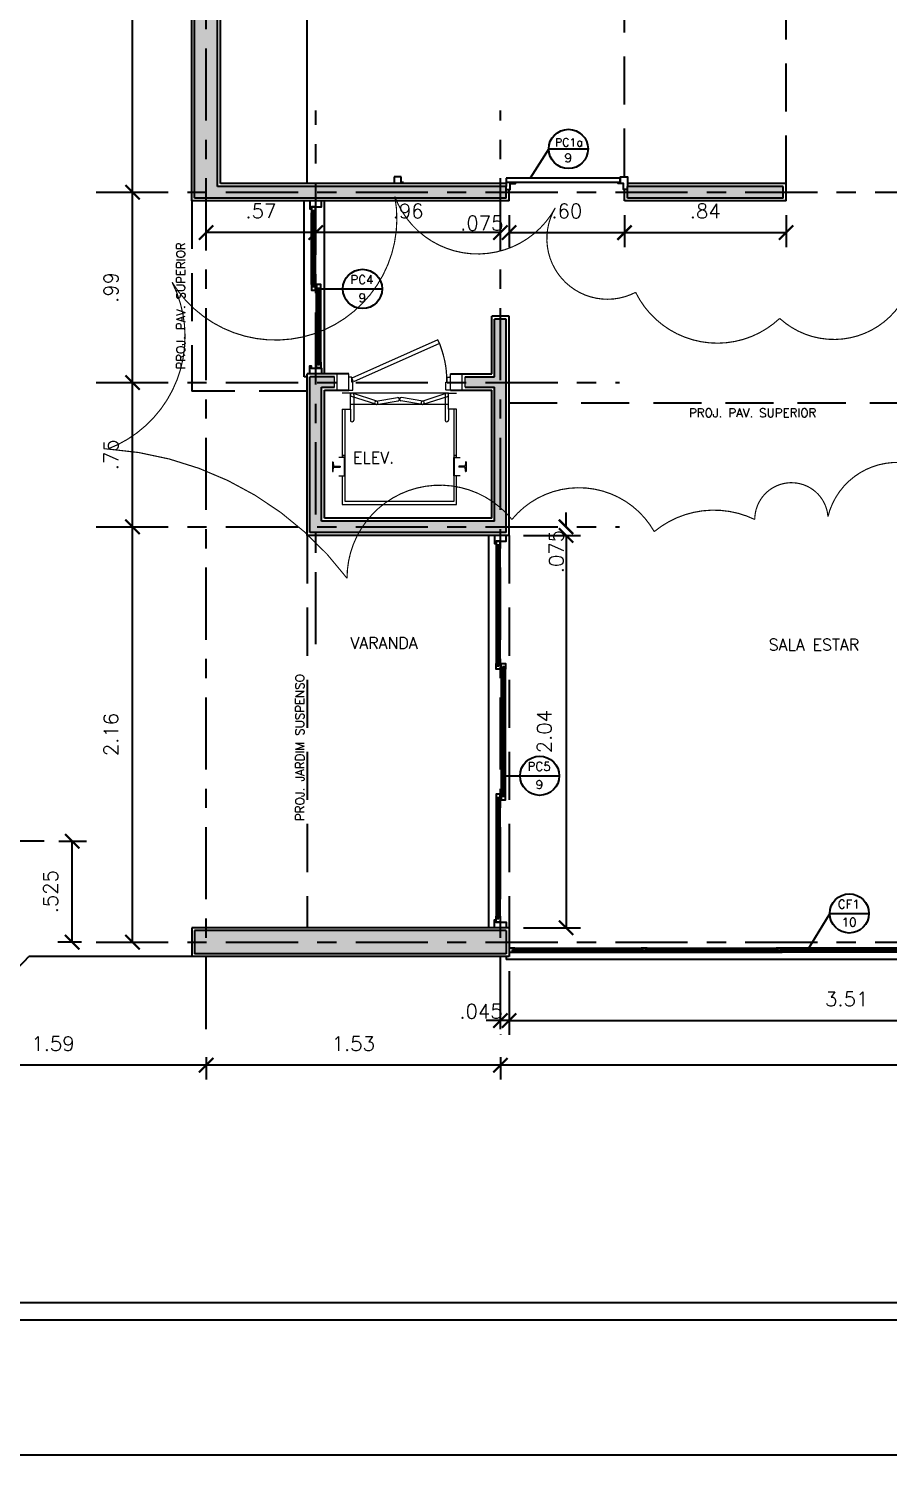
# Model space of a CAD drawing. Header units: millimetres. Extents: x 128 to 761, y 122 to 191.
# Drawn here: x 134.34 to 138.81, y 124.14 to 131.63 of the extents above; entities that cross this region are included whole.
import ezdxf

# ---------------------------------------------------------------- set-up
doc = ezdxf.new("R2010")
doc.units = ezdxf.units.MM
doc.linetypes.add('CENTER', pattern=[0.6, 0.375, -0.075, 0.075, -0.075])
doc.linetypes.add('HIDDEN', pattern=[0.375, 0.25, -0.125])
for name, color, linetype in [('ALV', 5, 'Continuous'), ('CAIX', 2, 'Continuous'), ('CAIXN', 7, 'Continuous'), ('COTAS', 1, 'Continuous'), ('EIXOS', 141, 'CENTER'), ('ELEV', 7, 'Continuous'), ('LPROJ', 7, 'HIDDEN'), ('LVISTA02', 1, 'Continuous'), ('NOTAS', 2, 'Continuous'), ('REVEST', 2, 'Continuous'), ('SOLID', 8, 'Continuous'), ('TEXT', 3, 'Continuous')]:
    doc.layers.add(name, color=color, linetype=linetype)
doc.styles.add('60-50', font='romans.shx', dxfattribs={"height": 0.075})
doc.styles.add('80-50', font='romans.shx', dxfattribs={"height": 0.1})
doc.dimstyles.new('50', dxfattribs={"dimtxt": 0.1, "dimasz": 2.5, "dimexe": 1.25, "dimexo": 0.625, "dimgap": 0.075, "dimtad": 1, "dimzin": 0, "dimdsep": 46, "dimtxsty": '60-50', "dimcen": 2.5, "dimclrt": 3, "dimadec": 0, "dimazin": 0, "dimtfac": 1, "dimtmove": 0, "dimatfit": 3, "dimfxl": 1, "dimarcsym": 0})

# ---------------------------------------------------------------- blocks, each defined once
blk = doc.blocks.new('*D2')
at = {"layer": 'COTAS', "color": 0, "lineweight": -2}
blk.add_arc((150.1285, 124.9121), 0.5033, 98.54672, 171.45328, dxfattribs=at)
at = {"layer": 'COTAS', "color": 0}
for points in [[(150.0528, 125.4222), (150.0546, 125.3973), (150.1285, 125.4154)], [(149.6433, 124.986), (149.6184, 124.9878), (149.6252, 124.9121)]]:
    blk.add_solid(points, dxfattribs=at)
at = {"layer": 'DEFPOINTS', "color": 0}
for p in [(150.1285, 130.8221), (149.8769, 125.3479), (150.1285, 125.0021), (131.1685, 124.9121), (150.1285, 124.9121)]:
    blk.add_point(p, dxfattribs=at)
at = {"layer": 'COTAS', "color": 3, "insert": (149.6931, 125.3475), "char_height": 0.075, "attachment_point": 5, "rotation": 45, "style": '60-50'}
blk.add_mtext('90.00°', dxfattribs=at)
blk = doc.blocks.new('_ARCHTICK')
at = {"color": 0, "linetype": 'ByBlock', "const_width": 0.15}
blk.add_lwpolyline([(-0.5, -0.5), (0.5, 0.5)], dxfattribs=at)
blk = doc.blocks.new('*D5')
at = {"layer": 'COTAS', "color": 0, "lineweight": -2}
for p, q in [((136.7935, 126.2793), (136.7935, 126.1624)), ((141.4735, 126.2374), (136.7935, 126.2374))]:
    blk.add_line(p, q, dxfattribs=at)
at = {"layer": 'DEFPOINTS', "color": 0}
for p in [(136.7935, 126.5293), (136.7935, 126.2374), (141.4735, 126.1419)]:
    blk.add_point(p, dxfattribs=at)
at = {"layer": 'COTAS', "color": 0, "lineweight": -2, "xscale": 0.075, "yscale": 0.075, "zscale": 0.075, "rotation": 180}
blk.add_blockref('_ARCHTICK', (136.7935, 126.2374), dxfattribs=at)
at = {"layer": 'COTAS', "color": 0, "lineweight": -2, "xscale": 0.075, "yscale": 0.075, "zscale": 0.075}
blk.add_blockref('_ARCHTICK', (141.4735, 126.2374), dxfattribs=at)
at = {"layer": 'COTAS', "color": 3, "insert": (139.1335, 126.3499), "char_height": 0.075, "attachment_point": 5, "style": '60-50'}
blk.add_mtext('4.68', dxfattribs=at)
blk = doc.blocks.new('*D6')
at = {"layer": 'COTAS', "color": 0, "lineweight": -2}
for p, q in [((135.2635, 126.2793), (135.2635, 126.1624)), ((136.7935, 126.2374), (135.2635, 126.2374))]:
    blk.add_line(p, q, dxfattribs=at)
at = {"layer": 'DEFPOINTS', "color": 0}
for p in [(135.2635, 126.5293), (136.7935, 126.5293), (135.2635, 126.2374)]:
    blk.add_point(p, dxfattribs=at)
at = {"layer": 'COTAS', "color": 0, "lineweight": -2, "xscale": 0.075, "yscale": 0.075, "zscale": 0.075, "rotation": 180}
blk.add_blockref('_ARCHTICK', (135.2635, 126.2374), dxfattribs=at)
at = {"layer": 'COTAS', "color": 0, "lineweight": -2, "xscale": 0.075, "yscale": 0.075, "zscale": 0.075}
blk.add_blockref('_ARCHTICK', (136.7935, 126.2374), dxfattribs=at)
at = {"layer": 'COTAS', "color": 3, "insert": (136.0285, 126.3499), "char_height": 0.075, "attachment_point": 5, "style": '60-50'}
blk.add_mtext('1.53', dxfattribs=at)
blk = doc.blocks.new('*D7')
at = {"layer": 'COTAS', "color": 0, "lineweight": -2}
for p, q in [((133.671, 126.2793), (133.671, 126.1624)), ((135.2635, 126.2374), (133.671, 126.2374))]:
    blk.add_line(p, q, dxfattribs=at)
at = {"layer": 'DEFPOINTS', "color": 0}
for p in [(133.671, 126.5293), (135.2635, 126.5293), (133.671, 126.2374)]:
    blk.add_point(p, dxfattribs=at)
at = {"layer": 'COTAS', "color": 0, "lineweight": -2, "xscale": 0.075, "yscale": 0.075, "zscale": 0.075, "rotation": 180}
blk.add_blockref('_ARCHTICK', (133.671, 126.2374), dxfattribs=at)
at = {"layer": 'COTAS', "color": 0, "lineweight": -2, "xscale": 0.075, "yscale": 0.075, "zscale": 0.075}
blk.add_blockref('_ARCHTICK', (135.2635, 126.2374), dxfattribs=at)
at = {"layer": 'COTAS', "color": 3, "insert": (134.4672, 126.3499), "char_height": 0.075, "attachment_point": 5, "style": '60-50'}
blk.add_mtext('1.59', dxfattribs=at)
blk = doc.blocks.new('*D10')
at = {"layer": 'COTAS', "color": 0, "lineweight": -2}
for p, q in [((129.0085, 124.3993), (129.0085, 124.1365)), ((150.1285, 124.3993), (150.1285, 124.1365)), ((129.0085, 124.2115), (150.1285, 124.2115))]:
    blk.add_line(p, q, dxfattribs=at)
at = {"layer": 'DEFPOINTS', "color": 0}
for p in [(129.0085, 124.4743), (150.1285, 124.4743), (150.1285, 124.2115)]:
    blk.add_point(p, dxfattribs=at)
at = {"layer": 'COTAS', "color": 0, "lineweight": -2, "xscale": 0.075, "yscale": 0.075, "zscale": 0.075, "rotation": 180}
blk.add_blockref('_ARCHTICK', (129.0085, 124.2115), dxfattribs=at)
at = {"layer": 'COTAS', "color": 0, "lineweight": -2, "xscale": 0.075, "yscale": 0.075, "zscale": 0.075}
blk.add_blockref('_ARCHTICK', (150.1285, 124.2115), dxfattribs=at)
at = {"layer": 'COTAS', "color": 3, "insert": (139.5685, 124.324), "char_height": 0.075, "attachment_point": 5, "style": '60-50'}
blk.add_mtext('21.12', dxfattribs=at)
blk = doc.blocks.new('*D46')
at = {"layer": 'COTAS', "color": 0, "lineweight": -2}
for p, q in [((134.7662, 129.0371), (134.9561, 129.0371)), ((134.8811, 126.8771), (134.8811, 129.0371)), ((134.7662, 126.8771), (134.9561, 126.8771))]:
    blk.add_line(p, q, dxfattribs=at)
at = {"layer": 'DEFPOINTS', "color": 0}
for p in [(134.6912, 129.0371), (134.8811, 129.0371), (134.6912, 126.8771)]:
    blk.add_point(p, dxfattribs=at)
at = {"layer": 'COTAS', "color": 0, "lineweight": -2, "xscale": 0.075, "yscale": 0.075, "zscale": 0.075}
for p, rotation in [((134.8811, 129.0371), 90), ((134.8811, 126.8771), 270)]:
    blk.add_blockref('_ARCHTICK', p, dxfattribs=dict(at, rotation=rotation))
at = {"layer": 'COTAS', "color": 3, "insert": (134.7686, 127.9571), "char_height": 0.075, "attachment_point": 5, "rotation": 90, "style": '60-50'}
blk.add_mtext('2.16', dxfattribs=at)
blk = doc.blocks.new('*D47')
at = {"layer": 'COTAS', "color": 0, "lineweight": -2}
for p, q in [((134.7662, 129.7871), (134.9561, 129.7871)), ((134.8811, 129.0371), (134.8811, 129.7871))]:
    blk.add_line(p, q, dxfattribs=at)
at = {"layer": 'DEFPOINTS', "color": 0}
for p in [(134.6912, 129.7871), (134.8811, 129.7871), (134.6912, 129.0371)]:
    blk.add_point(p, dxfattribs=at)
at = {"layer": 'COTAS', "color": 0, "lineweight": -2, "xscale": 0.075, "yscale": 0.075, "zscale": 0.075}
for p, rotation in [((134.8811, 129.7871), 90), ((134.8811, 129.0371), 270)]:
    blk.add_blockref('_ARCHTICK', p, dxfattribs=dict(at, rotation=rotation))
at = {"layer": 'COTAS', "color": 3, "insert": (134.7686, 129.4121), "char_height": 0.075, "attachment_point": 5, "rotation": 90, "style": '60-50'}
blk.add_mtext('.75', dxfattribs=at)
blk = doc.blocks.new('*D48')
at = {"layer": 'COTAS', "color": 0, "lineweight": -2}
for p, q in [((134.7662, 130.7771), (134.9561, 130.7771)), ((134.8811, 129.7871), (134.8811, 130.7771))]:
    blk.add_line(p, q, dxfattribs=at)
at = {"layer": 'DEFPOINTS', "color": 0}
for p in [(134.6912, 130.7771), (134.8811, 130.7771), (134.6912, 129.7871)]:
    blk.add_point(p, dxfattribs=at)
at = {"layer": 'COTAS', "color": 0, "lineweight": -2, "xscale": 0.075, "yscale": 0.075, "zscale": 0.075}
for p, rotation in [((134.8811, 130.7771), 90), ((134.8811, 129.7871), 270)]:
    blk.add_blockref('_ARCHTICK', p, dxfattribs=dict(at, rotation=rotation))
at = {"layer": 'COTAS', "color": 3, "insert": (134.7686, 130.2821), "char_height": 0.075, "attachment_point": 5, "rotation": 90, "style": '60-50'}
blk.add_mtext('.99', dxfattribs=at)
blk = doc.blocks.new('*D49')
at = {"layer": 'COTAS', "color": 0, "lineweight": -2}
for p, q in [((134.7662, 133.1771), (134.9561, 133.1771)), ((134.8811, 130.7771), (134.8811, 133.1771))]:
    blk.add_line(p, q, dxfattribs=at)
at = {"layer": 'DEFPOINTS', "color": 0}
for p in [(134.6912, 133.1771), (134.8811, 133.1771), (134.6912, 130.7771)]:
    blk.add_point(p, dxfattribs=at)
at = {"layer": 'COTAS', "color": 0, "lineweight": -2, "xscale": 0.075, "yscale": 0.075, "zscale": 0.075}
for p, rotation in [((134.8811, 133.1771), 90), ((134.8811, 130.7771), 270)]:
    blk.add_blockref('_ARCHTICK', p, dxfattribs=dict(at, rotation=rotation))
at = {"layer": 'COTAS', "color": 3, "insert": (134.7686, 131.9771), "char_height": 0.075, "attachment_point": 5, "rotation": 90, "style": '60-50'}
blk.add_mtext('2.40', dxfattribs=at)
blk = doc.blocks.new('*D51')
at = {"layer": 'COTAS', "color": 0, "lineweight": -2}
for p, q in [((134.497, 127.4021), (134.6424, 127.4021)), ((134.5674, 126.8771), (134.5674, 127.4021)), ((134.6162, 126.8771), (134.4924, 126.8771))]:
    blk.add_line(p, q, dxfattribs=at)
at = {"layer": 'DEFPOINTS', "color": 0}
for p in [(134.422, 127.4021), (134.5674, 127.4021), (134.6912, 126.8771)]:
    blk.add_point(p, dxfattribs=at)
at = {"layer": 'COTAS', "color": 0, "lineweight": -2, "xscale": 0.075, "yscale": 0.075, "zscale": 0.075}
for p, rotation in [((134.5674, 127.4021), 90), ((134.5674, 126.8771), 270)]:
    blk.add_blockref('_ARCHTICK', p, dxfattribs=dict(at, rotation=rotation))
at = {"layer": 'COTAS', "color": 3, "insert": (134.4549, 127.1396), "char_height": 0.075, "attachment_point": 5, "rotation": 90, "style": '60-50'}
blk.add_mtext('.525', dxfattribs=at)
blk = doc.blocks.new('*D106')
at = {"layer": 'COTAS', "color": 0, "lineweight": -2}
for p, q in [((136.8385, 130.6571), (136.8385, 130.492)), ((136.7935, 130.567), (136.7185, 130.567)), ((136.8385, 130.567), (136.9135, 130.567))]:
    blk.add_line(p, q, dxfattribs=at)
at = {"layer": 'DEFPOINTS', "color": 0}
for p in [(136.7935, 130.7321), (136.8385, 130.7321), (136.8385, 130.567)]:
    blk.add_point(p, dxfattribs=at)
at = {"layer": 'COTAS', "color": 0, "lineweight": -2, "xscale": 0.075, "yscale": 0.075, "zscale": 0.075}
blk.add_blockref('_ARCHTICK', (136.7935, 130.567), dxfattribs=at)
at = {"layer": 'COTAS', "color": 0, "lineweight": -2, "xscale": 0.075, "yscale": 0.075, "zscale": 0.075, "rotation": 180}
blk.add_blockref('_ARCHTICK', (136.8385, 130.567), dxfattribs=at)
at = {"layer": 'COTAS', "color": 3, "insert": (136.6969, 130.6164), "char_height": 0.075, "attachment_point": 5, "style": '60-50'}
blk.add_mtext('.075', dxfattribs=at)
blk = doc.blocks.new('*D107')
at = {"layer": 'COTAS', "color": 0, "lineweight": -2}
for p, q in [((137.4385, 130.6571), (137.4385, 130.492)), ((136.8385, 130.567), (137.4385, 130.567))]:
    blk.add_line(p, q, dxfattribs=at)
at = {"layer": 'DEFPOINTS', "color": 0}
for p in [(136.8385, 130.7321), (137.4385, 130.7321), (137.4385, 130.567)]:
    blk.add_point(p, dxfattribs=at)
at = {"layer": 'COTAS', "color": 0, "lineweight": -2, "xscale": 0.075, "yscale": 0.075, "zscale": 0.075, "rotation": 180}
blk.add_blockref('_ARCHTICK', (136.8385, 130.567), dxfattribs=at)
at = {"layer": 'COTAS', "color": 0, "lineweight": -2, "xscale": 0.075, "yscale": 0.075, "zscale": 0.075}
blk.add_blockref('_ARCHTICK', (137.4385, 130.567), dxfattribs=at)
at = {"layer": 'COTAS', "color": 3, "insert": (137.1385, 130.6795), "char_height": 0.075, "attachment_point": 5, "style": '60-50'}
blk.add_mtext('.60', dxfattribs=at)
blk = doc.blocks.new('*D108')
at = {"layer": 'COTAS', "color": 0, "lineweight": -2}
for p, q in [((138.2785, 130.6571), (138.2785, 130.492)), ((137.4385, 130.567), (138.2785, 130.567))]:
    blk.add_line(p, q, dxfattribs=at)
at = {"layer": 'DEFPOINTS', "color": 0}
for p in [(137.4385, 130.7321), (138.2785, 130.7321), (138.2785, 130.567)]:
    blk.add_point(p, dxfattribs=at)
at = {"layer": 'COTAS', "color": 0, "lineweight": -2, "xscale": 0.075, "yscale": 0.075, "zscale": 0.075, "rotation": 180}
blk.add_blockref('_ARCHTICK', (137.4385, 130.567), dxfattribs=at)
at = {"layer": 'COTAS', "color": 0, "lineweight": -2, "xscale": 0.075, "yscale": 0.075, "zscale": 0.075}
blk.add_blockref('_ARCHTICK', (138.2785, 130.567), dxfattribs=at)
at = {"layer": 'COTAS', "color": 3, "insert": (137.8585, 130.6795), "char_height": 0.075, "attachment_point": 5, "style": '60-50'}
blk.add_mtext('.84', dxfattribs=at)
blk = doc.blocks.new('*D109')
at = {"layer": 'COTAS', "color": 0, "lineweight": -2}
blk.add_line((136.7935, 130.567), (135.8335, 130.567), dxfattribs=at)
at = {"layer": 'DEFPOINTS', "color": 0}
for p in [(135.8335, 130.567), (135.8335, 130.567), (136.7935, 130.567)]:
    blk.add_point(p, dxfattribs=at)
at = {"layer": 'COTAS', "color": 0, "lineweight": -2, "xscale": 0.075, "yscale": 0.075, "zscale": 0.075, "rotation": 180}
blk.add_blockref('_ARCHTICK', (135.8335, 130.567), dxfattribs=at)
at = {"layer": 'COTAS', "color": 0, "lineweight": -2, "xscale": 0.075, "yscale": 0.075, "zscale": 0.075}
blk.add_blockref('_ARCHTICK', (136.7935, 130.567), dxfattribs=at)
at = {"layer": 'COTAS', "color": 3, "insert": (136.3135, 130.6795), "char_height": 0.075, "attachment_point": 5, "style": '60-50'}
blk.add_mtext('.96', dxfattribs=at)
blk = doc.blocks.new('*D110')
at = {"layer": 'COTAS', "color": 0, "lineweight": -2}
blk.add_line((135.8335, 130.567), (135.2635, 130.567), dxfattribs=at)
at = {"layer": 'DEFPOINTS', "color": 0}
for p in [(135.2635, 130.567), (135.2635, 130.567), (135.8335, 130.567)]:
    blk.add_point(p, dxfattribs=at)
at = {"layer": 'COTAS', "color": 0, "lineweight": -2, "xscale": 0.075, "yscale": 0.075, "zscale": 0.075, "rotation": 180}
blk.add_blockref('_ARCHTICK', (135.2635, 130.567), dxfattribs=at)
at = {"layer": 'COTAS', "color": 0, "lineweight": -2, "xscale": 0.075, "yscale": 0.075, "zscale": 0.075}
blk.add_blockref('_ARCHTICK', (135.8335, 130.567), dxfattribs=at)
at = {"layer": 'COTAS', "color": 3, "insert": (135.5485, 130.6795), "char_height": 0.075, "attachment_point": 5, "style": '60-50'}
blk.add_mtext('.57', dxfattribs=at)
blk = doc.blocks.new('*D111')
at = {"layer": 'COTAS', "color": 0, "lineweight": -2}
for p, q in [((137.1345, 129.0371), (137.1345, 129.1121)), ((136.9135, 128.9921), (137.2095, 128.9921)), ((137.1345, 128.9921), (137.1345, 128.9171))]:
    blk.add_line(p, q, dxfattribs=at)
at = {"layer": 'DEFPOINTS', "color": 0}
for p in [(136.8385, 128.9921), (137.1345, 128.9921), (137.4132, 129.0371)]:
    blk.add_point(p, dxfattribs=at)
at = {"layer": 'COTAS', "color": 0, "lineweight": -2, "xscale": 0.075, "yscale": 0.075, "zscale": 0.075}
for p, rotation in [((137.1345, 129.0371), 270), ((137.1345, 128.9921), 90)]:
    blk.add_blockref('_ARCHTICK', p, dxfattribs=dict(at, rotation=rotation))
at = {"layer": 'COTAS', "color": 3, "insert": (137.0839, 128.9084), "char_height": 0.075, "attachment_point": 5, "rotation": 90, "style": '60-50'}
blk.add_mtext('.075', dxfattribs=at)
blk = doc.blocks.new('*D112')
at = {"layer": 'COTAS', "color": 0, "lineweight": -2}
for p, q in [((137.1345, 128.9921), (137.1345, 126.9521)), ((136.9135, 126.9521), (137.2095, 126.9521))]:
    blk.add_line(p, q, dxfattribs=at)
at = {"layer": 'DEFPOINTS', "color": 0}
for p in [(136.8385, 128.9921), (136.8385, 126.9521), (137.1345, 126.9521)]:
    blk.add_point(p, dxfattribs=at)
at = {"layer": 'COTAS', "color": 0, "lineweight": -2, "xscale": 0.075, "yscale": 0.075, "zscale": 0.075}
for p, rotation in [((137.1345, 128.9921), 90), ((137.1345, 126.9521), 270)]:
    blk.add_blockref('_ARCHTICK', p, dxfattribs=dict(at, rotation=rotation))
at = {"layer": 'COTAS', "color": 3, "insert": (137.022, 127.9721), "char_height": 0.075, "attachment_point": 5, "rotation": 90, "style": '60-50'}
blk.add_mtext('2.04', dxfattribs=at)
blk = doc.blocks.new('*D113')
at = {"layer": 'COTAS', "color": 0, "lineweight": -2}
for p, q in [((140.3485, 126.7121), (140.3485, 126.3946)), ((136.8385, 126.4696), (140.3485, 126.4696))]:
    blk.add_line(p, q, dxfattribs=at)
at = {"layer": 'DEFPOINTS', "color": 0}
for p in [(136.8385, 126.8021), (140.3485, 126.7871), (140.3485, 126.4696)]:
    blk.add_point(p, dxfattribs=at)
at = {"layer": 'COTAS', "color": 0, "lineweight": -2, "xscale": 0.075, "yscale": 0.075, "zscale": 0.075, "rotation": 180}
blk.add_blockref('_ARCHTICK', (136.8385, 126.4696), dxfattribs=at)
at = {"layer": 'COTAS', "color": 0, "lineweight": -2, "xscale": 0.075, "yscale": 0.075, "zscale": 0.075}
blk.add_blockref('_ARCHTICK', (140.3485, 126.4696), dxfattribs=at)
at = {"layer": 'COTAS', "color": 3, "insert": (138.5935, 126.5821), "char_height": 0.075, "attachment_point": 5, "style": '60-50'}
blk.add_mtext('3.51', dxfattribs=at)
blk = doc.blocks.new('*D145')
at = {"layer": 'COTAS', "color": 0, "lineweight": -2}
for p, q in [((136.8385, 126.7271), (136.8385, 126.3946)), ((136.7935, 126.4696), (136.7185, 126.4696)), ((136.8385, 126.4696), (136.7935, 126.4696)), ((136.8385, 126.4696), (136.9135, 126.4696)), ((136.7935, 126.3968), (136.7935, 126.3946))]:
    blk.add_line(p, q, dxfattribs=at)
at = {"layer": 'DEFPOINTS', "color": 0}
for p in [(136.8385, 126.8021), (136.7935, 126.4718), (136.7935, 126.4696)]:
    blk.add_point(p, dxfattribs=at)
at = {"layer": 'COTAS', "color": 0, "lineweight": -2, "xscale": 0.075, "yscale": 0.075, "zscale": 0.075}
blk.add_blockref('_ARCHTICK', (136.7935, 126.4696), dxfattribs=at)
at = {"layer": 'COTAS', "color": 0, "lineweight": -2, "xscale": 0.075, "yscale": 0.075, "zscale": 0.075, "rotation": 180}
blk.add_blockref('_ARCHTICK', (136.8385, 126.4696), dxfattribs=at)
at = {"layer": 'COTAS', "color": 3, "insert": (136.6922, 126.5177), "char_height": 0.075, "attachment_point": 5, "style": '60-50'}
blk.add_mtext('.045', dxfattribs=at)

msp = doc.modelspace()

# ---------------------------------------------------------------- hatches: boundary and pattern name
at = {"layer": 'SOLID'}
h = msp.add_hatch(color=256, dxfattribs=at)
h.paths.add_polyline_path([(135.3235, 130.8071), (135.3235, 133.1471), (136.8235, 133.1471), (136.8235, 133.2071), (135.2035, 133.2071), (135.2035, 130.7471), (136.8235, 130.7471), (136.8235, 130.8071)])
h.paths.add_polyline_path([(138.2635, 130.7471), (138.2635, 130.8071), (137.4535, 130.8071), (137.4535, 130.7471)])
h.paths.add_polyline_path([(138.2635, 133.1471), (138.2635, 133.2071), (137.4535, 133.2071), (137.4535, 133.1471)])
h.paths.add_polyline_path([(136.7635, 129.7631), (136.7635, 129.0671), (135.8635, 129.0671), (135.8635, 129.7631), (135.9304, 129.7631), (135.9304, 129.8171), (135.8035, 129.8171), (135.8035, 129.0071), (136.8235, 129.0071), (136.8235, 130.1171), (136.7635, 130.1171), (136.7635, 129.8171), (136.6093, 129.8171), (136.6093, 129.7631)])
h.paths.add_polyline_path([(135.2035, 126.9371), (135.2035, 126.8171), (136.8235, 126.8171), (136.8235, 126.9371)])

# ---------------------------------------------------------------- linework, layer by layer
at = {"layer": 'ALV'}
for p, q in [((135.2035, 130.7471), (135.2035, 133.2071)), ((135.3235, 130.8071), (135.3235, 133.1471)), ((136.8235, 130.8071), (135.3235, 130.8071)), ((136.8235, 130.7471), (136.8235, 130.8071)), ((138.2635, 130.8071), (137.4535, 130.8071)), ((137.4535, 130.7471), (137.4535, 130.8071)), ((138.2635, 130.7471), (138.2635, 130.8071)), ((136.8235, 130.7471), (135.2035, 130.7471)), ((138.2635, 130.7471), (137.4535, 130.7471)), ((136.7635, 129.8171), (136.7635, 130.1171)), ((136.8235, 130.1171), (136.7635, 130.1171)), ((136.8235, 129.0071), (136.8235, 130.1171)), ((135.9304, 129.8171), (135.8035, 129.8171)), ((135.8035, 129.0071), (135.8035, 129.8171)), ((136.6093, 129.8171), (136.7635, 129.8171)), ((135.8635, 129.7631), (135.9304, 129.7631)), ((135.8635, 129.0671), (135.8635, 129.7631)), ((136.6093, 129.7631), (136.7635, 129.7631)), ((136.7635, 129.0671), (136.7635, 129.7631)), ((136.7635, 129.0671), (135.8635, 129.0671)), ((136.8235, 129.0071), (135.8035, 129.0071)), ((135.2035, 126.9371), (135.2035, 126.8171)), ((136.8235, 126.9371), (135.2035, 126.9371)), ((136.8235, 126.9371), (136.8235, 126.8171)), ((136.8235, 126.8171), (135.2035, 126.8171))]:
    msp.add_line(p, q, dxfattribs=at)
at = {"layer": 'ALV', "lineweight": 9}
msp.add_line((135.9304, 129.7631), (135.9304, 129.8171), dxfattribs=at)
at = {"layer": 'ALV', "lineweight": 13}
msp.add_line((136.6093, 129.7631), (136.6093, 129.8171), dxfattribs=at)
at = {"layer": 'CAIX'}
for p, q in [((136.2773, 130.8581), (136.2413, 130.8581)), ((136.2413, 130.8581), (136.2413, 130.8221)), ((136.2773, 130.8281), (136.2773, 130.8581)), ((136.2893, 130.8281), (136.2773, 130.8281)), ((136.2893, 130.8221), (136.2893, 130.8281)), ((135.817, 130.2971), (135.817, 130.6706)), ((135.826, 130.2971), (135.826, 130.6706)), ((135.844, 129.8936), (135.844, 130.2671)), ((135.853, 129.8936), (135.853, 130.2671)), ((136.792, 128.9621), (136.771, 128.9621)), ((136.771, 128.9621), (136.771, 128.9321)), ((136.771, 128.9321), (136.777, 128.9321)), ((136.777, 128.9321), (136.777, 128.9441)), ((136.777, 128.9441), (136.786, 128.9441)), ((136.777, 128.9321), (136.777, 128.3271)), ((136.786, 128.9441), (136.786, 128.9321)), ((136.786, 128.9321), (136.786, 128.3271)), ((136.786, 128.9321), (136.792, 128.9321)), ((136.792, 128.9321), (136.792, 128.9621)), ((136.804, 127.6471), (136.804, 128.2971)), ((136.813, 127.6471), (136.813, 128.2971)), ((136.777, 127.0121), (136.777, 127.6171)), ((136.786, 127.0121), (136.786, 127.6171)), ((136.771, 126.9821), (136.771, 127.0121)), ((136.771, 127.0121), (136.777, 127.0121)), ((136.792, 126.9821), (136.771, 126.9821)), ((136.777, 127.0121), (136.777, 127.0001)), ((136.777, 127.0001), (136.786, 127.0001)), ((136.786, 127.0001), (136.786, 127.0121)), ((136.786, 127.0121), (136.792, 127.0121)), ((136.792, 127.0121), (136.792, 126.9821)), ((136.8385, 126.8456), (136.8385, 126.8246)), ((136.8685, 126.8456), (136.8385, 126.8456)), ((136.8385, 126.8246), (136.8685, 126.8246)), ((136.8565, 126.8306), (136.8565, 126.8396)), ((136.8565, 126.8396), (136.8685, 126.8396)), ((136.8685, 126.8306), (136.8565, 126.8306)), ((136.8685, 126.8396), (136.8685, 126.8456)), ((136.8685, 126.8396), (137.5255, 126.8396)), ((136.8685, 126.8306), (137.5255, 126.8306)), ((136.8685, 126.8246), (136.8685, 126.8306)), ((137.5555, 126.8456), (137.5255, 126.8456)), ((137.5255, 126.8396), (137.5255, 126.8456)), ((137.5375, 126.8396), (137.5255, 126.8396)), ((137.5255, 126.8246), (137.5255, 126.8306)), ((137.5255, 126.8306), (137.5375, 126.8306)), ((137.5255, 126.8246), (137.5555, 126.8246)), ((137.5375, 126.8306), (137.5375, 126.8396)), ((137.5435, 126.8396), (137.5555, 126.8396)), ((137.5435, 126.8306), (137.5435, 126.8396)), ((137.5555, 126.8306), (137.5435, 126.8306)), ((137.5555, 126.8396), (137.5555, 126.8456)), ((137.5555, 126.8396), (138.2275, 126.8396)), ((137.5555, 126.8306), (138.2275, 126.8306)), ((137.5555, 126.8246), (137.5555, 126.8306)), ((138.2575, 126.8456), (138.2275, 126.8456)), ((138.2275, 126.8396), (138.2275, 126.8456)), ((138.2395, 126.8396), (138.2275, 126.8396)), ((138.2275, 126.8246), (138.2275, 126.8306)), ((138.2275, 126.8306), (138.2395, 126.8306)), ((138.2275, 126.8246), (138.2575, 126.8246)), ((138.2395, 126.8306), (138.2395, 126.8396)), ((138.2455, 126.8396), (138.2575, 126.8396)), ((138.2455, 126.8306), (138.2455, 126.8396)), ((138.2575, 126.8306), (138.2455, 126.8306)), ((138.2575, 126.8396), (138.2575, 126.8456)), ((138.9295, 126.8396), (138.2575, 126.8396)), ((138.9295, 126.8306), (138.2575, 126.8306)), ((138.2575, 126.8246), (138.2575, 126.8306))]:
    msp.add_line(p, q, dxfattribs=at)
at = {"layer": 'CAIX', "color": 1}
for p, q in [((135.811, 130.2971), (135.811, 130.6706)), ((135.832, 130.2971), (135.832, 130.6706)), ((135.838, 129.8936), (135.838, 130.2671)), ((135.859, 129.8936), (135.859, 130.2671)), ((136.8685, 126.8456), (137.5255, 126.8456)), ((136.8685, 126.8246), (137.5255, 126.8246)), ((137.5555, 126.8456), (138.2275, 126.8456)), ((137.5555, 126.8246), (138.2275, 126.8246)), ((138.9295, 126.8456), (138.2575, 126.8456)), ((138.9295, 126.8246), (138.2575, 126.8246))]:
    msp.add_line(p, q, dxfattribs=at)
at = {"layer": 'CAIX'}
for points in [[(136.8232, 130.8506), (136.8232, 130.8296), (137.4161, 130.8296), (137.4161, 130.8506)], [(135.811, 130.7006), (135.811, 130.6706), (135.817, 130.6706), (135.817, 130.6826), (135.826, 130.6826), (135.826, 130.6706), (135.832, 130.6706), (135.832, 130.7006)], [(135.832, 130.2671), (135.832, 130.2971), (135.826, 130.2971), (135.826, 130.2851), (135.817, 130.2851), (135.817, 130.2971), (135.811, 130.2971), (135.811, 130.2671)], [(135.838, 130.2971), (135.838, 130.2671), (135.844, 130.2671), (135.844, 130.2791), (135.853, 130.2791), (135.853, 130.2671), (135.859, 130.2671), (135.859, 130.2971)], [(135.838, 129.8636), (135.838, 129.8936), (135.844, 129.8936), (135.844, 129.8816), (135.853, 129.8816), (135.853, 129.8936), (135.859, 129.8936), (135.859, 129.8636)], [(136.786, 128.3151), (136.786, 128.3271), (136.792, 128.3271), (136.792, 128.2971), (136.771, 128.2971), (136.771, 128.3271), (136.777, 128.3271), (136.777, 128.3151)], [(136.804, 128.3091), (136.804, 128.2971), (136.798, 128.2971), (136.798, 128.3271), (136.819, 128.3271), (136.819, 128.2971), (136.813, 128.2971), (136.813, 128.3091)], [(136.786, 127.6291), (136.786, 127.6171), (136.792, 127.6171), (136.792, 127.6471), (136.771, 127.6471), (136.771, 127.6171), (136.777, 127.6171), (136.777, 127.6291)], [(136.804, 127.6351), (136.804, 127.6471), (136.798, 127.6471), (136.798, 127.6171), (136.819, 127.6171), (136.819, 127.6471), (136.813, 127.6471), (136.813, 127.6351)]]:
    msp.add_lwpolyline(points, close=True, dxfattribs=at)
for points in [[(136.8235, 130.7921), (136.8445, 130.7921), (136.8445, 130.8221), (136.8715, 130.8221), (136.8715, 130.8281), (136.8235, 130.8281), (136.8235, 130.8071)], [(137.4535, 130.7921), (137.4325, 130.7921), (137.4325, 130.8221), (137.4055, 130.8221), (137.4055, 130.8281), (137.4175, 130.8281), (137.4175, 130.8581), (137.4535, 130.8581), (137.4535, 130.8071)], [(135.8035, 130.7321), (135.8035, 130.6901), (135.8095, 130.6901), (135.8095, 130.7021), (135.8635, 130.7021), (135.8635, 130.7321)], [(135.8035, 129.8321), (135.8035, 129.8741), (135.8095, 129.8741), (135.8095, 129.8621), (135.8635, 129.8621), (135.8635, 129.8321)], [(136.7635, 128.9921), (136.7635, 128.9501), (136.7695, 128.9501), (136.7695, 128.9621), (136.8235, 128.9621), (136.8235, 128.9921)], [(136.7635, 126.9521), (136.7635, 126.9941), (136.7695, 126.9941), (136.7695, 126.9821), (136.8235, 126.9821), (136.8235, 126.9521)]]:
    msp.add_lwpolyline(points, dxfattribs=at)
at = {"layer": 'CAIXN', "color": 8, "ltscale": 0.5}
for p, q in [((137.0448, 131.0024), (136.9484, 130.8506)), ((137.0448, 131.0024), (137.2488, 131.0024)), ((135.859, 130.2743), (136.1783, 130.2743)), ((136.813, 127.7427), (137.0994, 127.7427)), ((138.5052, 127.0266), (138.3922, 126.8396)), ((138.5052, 127.0266), (138.7092, 127.0266))]:
    msp.add_line(p, q, dxfattribs=at)
for centre in [(137.1468, 131.0024), (136.0763, 130.2743), (136.9974, 127.7427), (138.6072, 127.0266)]:
    msp.add_circle(centre, 0.102, dxfattribs=at)
at = {"layer": 'EIXOS'}
for p, q in [((135.2635, 126.425), (135.2635, 134.0331)), ((135.8335, 128.4269), (135.8335, 131.2015)), ((136.7935, 126.425), (136.7935, 131.2015)), ((134.6912, 130.7771), (142.8242, 130.7771)), ((134.6912, 129.7871), (137.4132, 129.7871)), ((134.6912, 129.0371), (137.4132, 129.0371)), ((134.422, 127.4021), (132.6222, 127.4021)), ((134.6912, 126.8771), (143.6287, 126.8771))]:
    msp.add_line(p, q, dxfattribs=at)
at = {"layer": 'ELEV', "color": 8, "lineweight": 0}
for p, q in [((136.4685, 130.0093), (136.0212, 129.8102)), ((136.477, 129.9902), (136.0298, 129.791)), ((136.477, 129.9902), (136.4685, 130.0093)), ((136.0298, 129.791), (136.0212, 129.8102)), ((136.5235, 129.7327), (136.0135, 129.7327)), ((136.5235, 129.6727), (136.0135, 129.6727)), ((136.0309, 129.724), (136.0309, 129.5917)), ((136.0135, 129.6487), (136.0135, 129.5917)), ((136.5235, 129.6487), (136.5235, 129.5917)), ((135.9211, 129.3749), (135.9241, 129.3749)), ((135.9211, 129.3749), (135.9211, 129.3254)), ((135.9247, 129.3743), (135.9261, 129.353)), ((135.9865, 129.3982), (135.9827, 129.3982)), ((135.9865, 129.3022), (135.9865, 129.3982)), ((136.5505, 129.3022), (136.5505, 129.3982)), ((136.5505, 129.3982), (136.5543, 129.3982)), ((136.6123, 129.3743), (136.6109, 129.353)), ((136.6159, 129.3749), (136.6129, 129.3749)), ((136.6159, 129.3749), (136.6159, 129.3254)), ((135.9211, 129.3254), (135.9241, 129.3254)), ((135.9247, 129.326), (135.9261, 129.3473)), ((135.9267, 129.3524), (135.9358, 129.3524)), ((135.9267, 129.3479), (135.9358, 129.3479)), ((135.9358, 129.3524), (135.9449, 129.3524)), ((135.9358, 129.3479), (135.9449, 129.3479)), ((135.9449, 129.3529), (135.9449, 129.3524)), ((135.9449, 129.3529), (135.9601, 129.3529)), ((135.9449, 129.3475), (135.9449, 129.3479)), ((135.9449, 129.3475), (135.9601, 129.3475)), ((135.9601, 129.3529), (135.9601, 129.3475)), ((135.9865, 129.3022), (135.9827, 129.3022)), ((136.5505, 129.3022), (136.5543, 129.3022)), ((136.5769, 129.3529), (136.5769, 129.3475)), ((136.5921, 129.3529), (136.5769, 129.3529)), ((136.5921, 129.3475), (136.5769, 129.3475)), ((136.5921, 129.3529), (136.5921, 129.3524)), ((136.6012, 129.3524), (136.5921, 129.3524)), ((136.6012, 129.3479), (136.5921, 129.3479)), ((136.5921, 129.3475), (136.5921, 129.3479)), ((136.6103, 129.3524), (136.6012, 129.3524)), ((136.6103, 129.3479), (136.6012, 129.3479)), ((136.6123, 129.326), (136.6109, 129.3473)), ((136.6159, 129.3254), (136.6129, 129.3254))]:
    msp.add_line(p, q, dxfattribs=at)
at = {"layer": 'ELEV', "color": 8, "lineweight": 9}
for p, q in [((136.0135, 129.7327), (135.9715, 129.7327)), ((136.1452, 129.6745), (136.0195, 129.7157)), ((136.1506, 129.691), (136.0249, 129.7322)), ((136.1465, 129.6913), (136.2584, 129.7098)), ((136.1493, 129.6741), (136.2612, 129.6926)), ((136.3877, 129.6741), (136.2758, 129.6926)), ((136.3905, 129.6913), (136.2786, 129.7098)), ((136.3864, 129.691), (136.5121, 129.7322)), ((136.3918, 129.6745), (136.5175, 129.7157)), ((136.5235, 129.7327), (136.5655, 129.7327)), ((135.9715, 129.6487), (135.9715, 129.4087)), ((135.9715, 129.6487), (136.0135, 129.6487)), ((135.9865, 129.4087), (135.9865, 129.6487)), ((136.5655, 129.6487), (136.5235, 129.6487)), ((136.5505, 129.6487), (136.5505, 129.4087)), ((136.5655, 129.4087), (136.5655, 129.6487)), ((135.9827, 129.3982), (135.9527, 129.3982)), ((135.9715, 129.4087), (135.9715, 129.3982)), ((135.9715, 129.4087), (135.9865, 129.4087)), ((135.9865, 129.4087), (135.9715, 129.4087)), ((135.9827, 129.3022), (135.9827, 129.3982)), ((135.9865, 129.1691), (135.9865, 129.4087)), ((136.5505, 129.4087), (136.5505, 129.1691)), ((136.5505, 129.4087), (136.5655, 129.4087)), ((136.5655, 129.4087), (136.5505, 129.4087)), ((136.5543, 129.3022), (136.5543, 129.3982)), ((136.5543, 129.3982), (136.5843, 129.3982)), ((136.5655, 129.3982), (136.5655, 129.4087)), ((135.9527, 129.3022), (135.9827, 129.3022)), ((135.9715, 129.3022), (135.9715, 129.1541)), ((136.5843, 129.3022), (136.5543, 129.3022)), ((136.5655, 129.1541), (136.5655, 129.3022)), ((135.9715, 129.1541), (136.5655, 129.1541)), ((136.5505, 129.1691), (135.9865, 129.1691))]:
    msp.add_line(p, q, dxfattribs=at)
at = {"layer": 'ELEV', "color": 8, "lineweight": 13}
for p, q in [((136.0135, 129.6487), (136.0135, 129.7327)), ((136.5235, 129.6487), (136.5235, 129.7327))]:
    msp.add_line(p, q, dxfattribs=at)
at = {"layer": 'ELEV', "color": 8, "lineweight": 5}
for p, q in [((136.5061, 129.724), (136.5061, 129.5917)), ((136.5235, 129.6727), (136.5235, 129.6727))]:
    msp.add_line(p, q, dxfattribs=at)
at = {"layer": 'ELEV', "color": 8, "lineweight": 9}
for points in [[(136.0054, 129.7481), (136.0249, 129.7481, 0.414214), (136.0267, 129.7499), (136.0267, 129.7889), (136.0207, 129.7889), (136.0207, 129.8123, 0.414322), (136.0171, 129.8159), (136.0093, 129.8159, -0.414214), (136.0076, 129.8175), (136.0054, 129.8175)], [(136.5343, 129.7481), (136.5121, 129.7481, -0.414214), (136.5103, 129.7499), (136.5103, 129.7889), (136.5163, 129.7889), (136.5163, 129.8123, -0.414322), (136.5199, 129.8159), (136.5277, 129.8159, 0.414214), (136.5294, 129.8175), (136.5343, 129.8175)]]:
    msp.add_lwpolyline(points, format="xyb", dxfattribs=at)
at = {"layer": 'ELEV', "color": 8, "lineweight": 0}
for centre, radius, start, end in [((136.0255, 129.8006), 0.4897, 358.77142, 25.22858), ((135.9241, 129.3743), 0.0006, 3.607, 90), ((136.6129, 129.3743), 0.0006, 90, 176.393), ((135.9241, 129.326), 0.0006, 270, 356.393), ((135.9267, 129.353), 0.0006, 183.607, 270), ((135.9267, 129.3473), 0.0006, 90, 176.393), ((136.6103, 129.353), 0.0006, 270, 356.393), ((136.6103, 129.3473), 0.0006, 3.607, 90), ((136.6129, 129.326), 0.0006, 183.607, 270)]:
    msp.add_arc(centre, radius, start, end, dxfattribs=at)
at = {"layer": 'ELEV', "color": 8, "lineweight": 9}
for centre, start, end in [((136.0222, 129.724), 71.83952, 251.9645), ((136.1479, 129.6827), 99.38654, 279.38654), ((136.1479, 129.6827), 251.71454, 71.83952), ((136.2598, 129.7012), 279.38654, 99.38654), ((136.2772, 129.7012), 80.61346, 260.61346), ((136.3891, 129.6827), 108.16048, 288.28546), ((136.3891, 129.6827), 260.61346, 80.61346), ((136.5148, 129.724), 288.0355, 108.16048)]:
    msp.add_arc(centre, 0.0087, start, end, dxfattribs=at)
at = {"layer": 'ELEV', "color": 8, "lineweight": 5}
for centre, start, end in [((136.0222, 129.724), 0, 180), ((136.5148, 129.724), 359.87502, 180), ((136.0222, 129.5917), 180, 0.12498), ((136.5148, 129.5917), 180, 0.12498)]:
    msp.add_arc(centre, 0.0087, start, end, dxfattribs=at)
at = {"layer": 'LPROJ'}
for p, q in [((138.2785, 130.8221), (138.2785, 133.1321)), ((137.4385, 130.8581), (137.4385, 133.0961)), ((135.1885, 130.7321), (135.1885, 129.7421)), ((135.7885, 129.7421), (135.1885, 129.7421)), ((136.8385, 129.6821), (140.3485, 129.6821)), ((135.7885, 128.9921), (135.7885, 126.9521)), ((136.8385, 128.9921), (136.8385, 126.9521))]:
    msp.add_line(p, q, dxfattribs=at)
at = {"layer": 'LVISTA02'}
for p, q in [((135.7885, 130.8221), (135.7885, 133.1321)), ((135.7735, 129.8171), (135.7735, 130.7321)), ((135.8785, 129.8321), (135.8785, 130.7321)), ((135.8785, 129.8321), (135.8785, 130.7321)), ((135.7885, 129.8171), (135.7735, 129.8171)), ((136.7335, 126.9521), (136.7335, 128.9921)), ((136.771, 128.9321), (136.771, 128.3271)), ((136.792, 128.3271), (136.792, 128.9321)), ((136.798, 128.2971), (136.798, 127.6471)), ((136.819, 127.6471), (136.819, 128.2971)), ((136.771, 127.6171), (136.771, 127.0121)), ((136.792, 127.0121), (136.792, 127.6171)), ((135.1885, 126.8021), (134.3418, 126.8021)), ((136.8235, 126.8021), (136.8235, 126.7871)), ((140.3635, 126.7871), (136.8235, 126.7871))]:
    msp.add_line(p, q, dxfattribs=at)
at = {"layer": 'LVISTA02', "color": 2}
for p, q in [((150.1285, 125.0021), (131.2303, 125.0021)), ((150.1285, 124.9121), (131.1685, 124.9121))]:
    msp.add_line(p, q, dxfattribs=at)
at = {"layer": 'LVISTA02'}
msp.add_arc((133.671, 127.4021), 0.9, 180, 318.18969, dxfattribs=at)
at = {"layer": 'NOTAS', "color": 211, "const_width": 0.006}
msp.add_lwpolyline([(139.5578, 130.3254, 0.5598), (140.2149, 130.2568, 0.877239), (140.5238, 130.1784, 0.620366), (140.6513, 129.9383, 0.485667), (140.7033, 129.447, 0.421671), (140.5488, 128.8769, 0.345312), (139.8416, 128.8472, 0.288463), (139.2112, 129.0981, 0.776724), (138.4961, 129.0905, 0.965528), (138.1157, 129.0753, 0.293127), (137.593, 129.0124, 0.527158), (136.853, 129.0753, 0.707779), (135.9961, 128.7697, 0.218483), (134.7524, 129.4418, 0.44434), (135.0864, 130.3095, 0.83214), (136.2444, 130.7552, 0.643078), (137.0786, 130.6958, 0.755383), (137.4963, 130.2567, 0.505101), (138.2451, 130.1211, 0.482834), (138.8907, 130.2241, 0.311498)], format="xyb", close=True, dxfattribs=at)
at = {"layer": 'REVEST'}
for p, q in [((135.1885, 130.7321), (135.1885, 133.2221)), ((135.3385, 130.8221), (135.3385, 133.1321)), ((136.8235, 130.8221), (135.3385, 130.8221)), ((136.8385, 130.7321), (136.8385, 130.7921)), ((137.4385, 130.7321), (137.4385, 130.7921)), ((138.2785, 130.8221), (137.4535, 130.8221)), ((138.2785, 130.7321), (138.2785, 130.8221)), ((136.8385, 130.7321), (135.1885, 130.7321)), ((138.2785, 130.7321), (137.4385, 130.7321)), ((136.8385, 130.1321), (136.7485, 130.1321)), ((136.7485, 129.8321), (136.7485, 130.1321)), ((136.8385, 128.9921), (136.8385, 130.1321)), ((135.7885, 128.9921), (135.7885, 129.8321)), ((136.0054, 129.8321), (135.7885, 129.8321)), ((136.5343, 129.8321), (136.7485, 129.8321)), ((135.8785, 129.0821), (135.8785, 129.7481)), ((135.8785, 129.7481), (136.0054, 129.7481)), ((136.5343, 129.7481), (136.7485, 129.7481)), ((136.7485, 129.0821), (136.7485, 129.7481)), ((136.7485, 129.0821), (135.8785, 129.0821)), ((136.8385, 128.9921), (135.7885, 128.9921)), ((136.8385, 126.9521), (135.1885, 126.9521)), ((135.1885, 126.9521), (135.1885, 126.8021)), ((136.8385, 126.9521), (136.8385, 126.8021)), ((136.8385, 126.8021), (135.1885, 126.8021))]:
    msp.add_line(p, q, dxfattribs=at)
at = {"layer": 'REVEST', "lineweight": 9}
for p, q in [((135.9454, 129.7481), (135.9454, 129.8321)), ((136.0054, 129.7481), (136.0054, 129.8321))]:
    msp.add_line(p, q, dxfattribs=at)
at = {"layer": 'REVEST', "lineweight": 13}
for p, q in [((136.5343, 129.7481), (136.5343, 129.8321)), ((136.5943, 129.7481), (136.5943, 129.8321))]:
    msp.add_line(p, q, dxfattribs=at)

# ---------------------------------------------------------------- texts
at = {"layer": 'CAIXN', "color": 2, "ltscale": 0.5, "attachment_point": 5, "style": '60-50'}
for s, insert, char_height in [('PC1a', (137.1498, 131.0365), 0.042), ('9', (137.1458, 130.9563), 0.045), ('PC4', (136.0736, 130.3228), 0.045), ('9', (136.0753, 130.2282), 0.045), ('PC5', (136.9946, 127.7912), 0.045), ('9', (136.9963, 127.6966), 0.045), ('CF1', (138.6044, 127.0751), 0.045), ('10', (138.6061, 126.9805), 0.045)]:
    msp.add_mtext(s, dxfattribs=dict(at, insert=insert, char_height=char_height))
at = {"layer": 'NOTAS', "color": 1, "style": '60-50'}
for s, p in [('PROJ. PAV. SUPERIOR', (135.154, 129.8556)), ('PROJ. JARDIM SUSPENSO', (135.7735, 127.5076))]:
    msp.add_text(s, height=0.045, rotation=90, dxfattribs=at).set_placement(p)
msp.add_text('PROJ. PAV. SUPERIOR', height=0.045, dxfattribs=at).set_placement((137.774, 129.6073))
at = {"layer": 'TEXT', "style": '80-50'}
for s, p in [('ELEV.', (136.027, 129.3673)), ('VARANDA', (136.0132, 128.403)), ('SALA ESTAR', (138.1877, 128.3946))]:
    msp.add_text(s, height=0.06, dxfattribs=at).set_placement(p)

# ---------------------------------------------------------------- dimensions: what is measured, and where the dimension line sits
at = {"layer": 'COTAS'}
for base, p1, p2, override, picture, middle in [((134.8811, 133.1771), (134.6912, 130.7771), (134.6912, 133.1771), {"dimasz": 0.075, "dimexe": 0.075, "dimexo": 0.075, "dimzin": 4, "dimblk1": 'ARCHTICK', "dimblk2": 'ARCHTICK', "dimsah": 1, "dimse1": 1, "dimtmove": 2}, '*D49', (134.7686, 131.9771)), ((134.8811, 130.7771), (134.6912, 129.7871), (134.6912, 130.7771), {"dimasz": 0.075, "dimexe": 0.075, "dimexo": 0.075, "dimzin": 4, "dimblk1": 'ARCHTICK', "dimblk2": 'ARCHTICK', "dimsah": 1, "dimse1": 1, "dimtmove": 2}, '*D48', (134.7686, 130.2821)), ((134.8811, 129.7871), (134.6912, 129.0371), (134.6912, 129.7871), {"dimasz": 0.075, "dimexe": 0.075, "dimexo": 0.075, "dimzin": 4, "dimblk1": 'ARCHTICK', "dimblk2": 'ARCHTICK', "dimsah": 1, "dimse1": 1, "dimtmove": 2}, '*D47', (134.7686, 129.4121)), ((134.8811, 129.0371), (134.6912, 126.8771), (134.6912, 129.0371), {"dimasz": 0.075, "dimexe": 0.075, "dimexo": 0.075, "dimzin": 4, "dimblk1": 'ARCHTICK', "dimblk2": 'ARCHTICK', "dimsah": 1, "dimtmove": 2}, '*D46', (134.7686, 127.9571)), ((137.1345, 126.9521), (136.8385, 128.9921), (136.8385, 126.9521), {"dimasz": 0.075, "dimexe": 0.075, "dimexo": 0.075, "dimzin": 4, "dimblk1": 'ARCHTICK', "dimblk2": 'ARCHTICK', "dimsah": 1, "dimse1": 1, "dimtofl": 0, "dimtmove": 2}, '*D112', (137.022, 127.9721)), ((134.5674, 127.4021), (134.6912, 126.8771), (134.422, 127.4021), {"dimasz": 0.075, "dimexe": 0.075, "dimexo": 0.075, "dimdec": 3, "dimzin": 4, "dimblk1": 'ARCHTICK', "dimblk2": 'ARCHTICK', "dimsah": 1, "dimtmove": 2}, '*D51', (134.4549, 127.1396))]:
    dim = msp.add_linear_dim(base=base, p1=p1, p2=p2, angle=90, dimstyle='50', override=override, dxfattribs=at)
    dim.commit()
    dim.dimension.update_dxf_attribs({"geometry": picture, "text_midpoint": middle})
dim = msp.add_angular_dim_2l(base=(149.8769, 125.3479), line1=((150.1285, 125.0021), (150.1285, 130.8221)), line2=((150.1285, 124.9121), (131.1685, 124.9121)), dimstyle='50', override={"dimasz": 0.075, "dimexe": 0.075, "dimexo": 0.25, "dimzin": 4, "dimadec": 2, "dimazin": 1, "dimtmove": 2}, dxfattribs=at)
dim.commit()
dim.dimension.update_dxf_attribs({"geometry": '*D2', "text_midpoint": (149.6931, 125.3475)})
for base, p1, p2, override, picture, middle in [((135.2635, 130.567), (135.8335, 130.567), (135.2635, 130.567), {"dimasz": 0.075, "dimexe": 0.075, "dimexo": 0.075, "dimzin": 4, "dimblk1": 'ARCHTICK', "dimblk2": 'ARCHTICK', "dimsah": 1, "dimse1": 1, "dimtofl": 0, "dimtmove": 2}, '*D110', (135.5485, 130.6795)), ((135.8335, 130.567), (136.7935, 130.567), (135.8335, 130.567), {"dimasz": 0.075, "dimexe": 0.075, "dimexo": 0.075, "dimzin": 4, "dimblk1": 'ARCHTICK', "dimblk2": 'ARCHTICK', "dimsah": 1, "dimse1": 1, "dimtofl": 0, "dimtmove": 2}, '*D109', (136.3135, 130.6795)), ((137.4385, 130.567), (136.8385, 130.7321), (137.4385, 130.7321), {"dimasz": 0.075, "dimexe": 0.075, "dimexo": 0.075, "dimzin": 4, "dimblk1": 'ARCHTICK', "dimblk2": 'ARCHTICK', "dimsah": 1, "dimse1": 1, "dimtofl": 0, "dimtmove": 2}, '*D107', (137.1385, 130.6795)), ((138.2785, 130.567), (137.4385, 130.7321), (138.2785, 130.7321), {"dimasz": 0.075, "dimexe": 0.075, "dimexo": 0.075, "dimzin": 4, "dimblk1": 'ARCHTICK', "dimblk2": 'ARCHTICK', "dimsah": 1, "dimse1": 1, "dimtofl": 0, "dimtmove": 2}, '*D108', (137.8585, 130.6795)), ((140.3485, 126.4696), (136.8385, 126.8021), (140.3485, 126.7871), {"dimasz": 0.075, "dimexe": 0.075, "dimexo": 0.075, "dimzin": 4, "dimblk1": 'ARCHTICK', "dimblk2": 'ARCHTICK', "dimsah": 1, "dimse1": 1, "dimtofl": 0, "dimtmove": 2}, '*D113', (138.5935, 126.5821)), ((133.671, 126.2374), (135.2635, 126.5293), (133.671, 126.5293), {"dimasz": 0.075, "dimexe": 0.075, "dimexo": 0.25, "dimzin": 4, "dimblk1": 'ARCHTICK', "dimblk2": 'ARCHTICK', "dimsah": 1, "dimse1": 1, "dimtmove": 2}, '*D7', (134.4672, 126.3499)), ((135.2635, 126.2374), (136.7935, 126.5293), (135.2635, 126.5293), {"dimasz": 0.075, "dimexe": 0.075, "dimexo": 0.25, "dimzin": 4, "dimblk1": 'ARCHTICK', "dimblk2": 'ARCHTICK', "dimsah": 1, "dimse1": 1, "dimtmove": 2}, '*D6', (136.0285, 126.3499)), ((136.7935, 126.2374), (141.4735, 126.1419), (136.7935, 126.5293), {"dimasz": 0.075, "dimexe": 0.075, "dimexo": 0.25, "dimzin": 4, "dimblk1": 'ARCHTICK', "dimblk2": 'ARCHTICK', "dimsah": 1, "dimse1": 1, "dimtmove": 2}, '*D5', (139.1335, 126.3499)), ((150.1285, 124.2115), (129.0085, 124.4743), (150.1285, 124.4743), {"dimasz": 0.075, "dimexe": 0.075, "dimexo": 0.075, "dimzin": 4, "dimblk1": 'ARCHTICK', "dimblk2": 'ARCHTICK', "dimsah": 1, "dimtmove": 2}, '*D10', (139.5685, 124.324))]:
    dim = msp.add_linear_dim(base=base, p1=p1, p2=p2, dimstyle='50', override=override, dxfattribs=at)
    dim.commit()
    dim.dimension.update_dxf_attribs({"geometry": picture, "text_midpoint": middle})
dim = msp.add_linear_dim(base=(136.8385, 130.567), p1=(136.7935, 130.7321), p2=(136.8385, 130.7321), text='.075', dimstyle='50', override={"dimasz": 0.075, "dimexe": 0.075, "dimexo": 0.075, "dimzin": 4, "dimblk1": 'ARCHTICK', "dimblk2": 'ARCHTICK', "dimsah": 1, "dimse1": 1, "dimtofl": 0, "dimtmove": 2}, dxfattribs=at)
dim.commit()
dim.dimension.update_dxf_attribs({"geometry": '*D106', "text_midpoint": (136.6969, 130.6164), "dimtype": 160})
dim = msp.add_linear_dim(base=(137.1345, 128.9921), p1=(137.4132, 129.0371), p2=(136.8385, 128.9921), angle=90, text='.075', dimstyle='50', override={"dimasz": 0.075, "dimexe": 0.075, "dimexo": 0.075, "dimzin": 4, "dimblk1": 'ARCHTICK', "dimblk2": 'ARCHTICK', "dimsah": 1, "dimse1": 1, "dimtofl": 0, "dimtmove": 2}, dxfattribs=at)
dim.commit()
dim.dimension.update_dxf_attribs({"geometry": '*D111', "text_midpoint": (137.0839, 128.9084), "dimtype": 160})
dim = msp.add_linear_dim(base=(136.7935, 126.4696), p1=(136.8385, 126.8021), p2=(136.7935, 126.4718), dimstyle='50', override={"dimasz": 0.075, "dimexe": 0.075, "dimexo": 0.075, "dimdec": 3, "dimzin": 4, "dimblk1": 'ARCHTICK', "dimblk2": 'ARCHTICK', "dimsah": 1, "dimtmove": 2}, dxfattribs=at)
dim.commit()
dim.dimension.update_dxf_attribs({"geometry": '*D145', "text_midpoint": (136.6922, 126.5177), "dimtype": 160})

doc.saveas('drawing.dxf')
